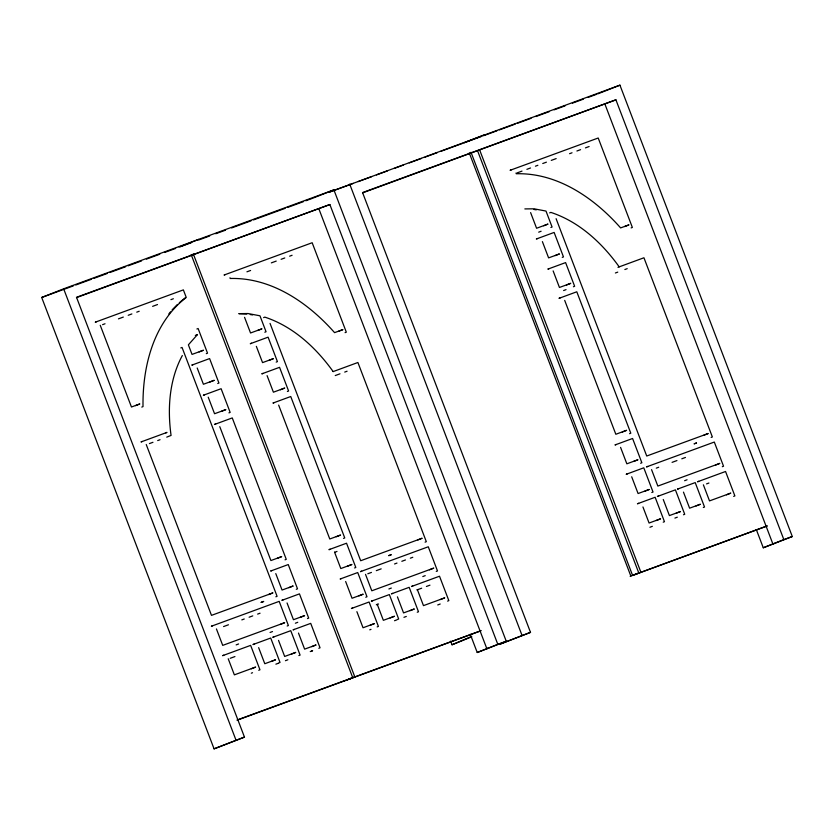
<?xml version="1.0" encoding="UTF-8"?>
<svg xmlns="http://www.w3.org/2000/svg" width="834" height="834" viewBox="0 0 834 834"><rect width="100%" height="100%" fill="white"/><g stroke="black" fill="none" stroke-linecap="round" stroke-linejoin="round"><path stroke-width="1.25" d="M182.323 355.524C169.239 379.793 167.353 408.535 171.064 435.421L166.737 437.131M168.864 313.897L170.501 311.874M172.127 309.852L177.465 304.42M179.31 302.721L185.044 297.957M344.14 681.034L344.786 680.763M450.652 641.127L452.038 644.776L471.043 636.707M471.815 636.759L452.038 644.776M506.259 641.252L497.815 644.348L329.868 204.538L76.52 297.3L244.466 737.1L214.067 748.849L41.7 297.477L63.655 288.814L333.892 189.881L506.259 641.252L477.225 652.501L470.272 634.288M179.133 247.093L198.773 239.348M313.094 198.075L333.892 189.881M756.313 529.559L763.277 547.771L792.3 536.523L619.933 85.151L328.898 192.289L353.303 183.386M484.815 134.618L464.017 142.822L481.124 136.588M597.978 93.804L619.933 85.151M76.499 297.613L329.868 204.538M362.55 192.883L615.909 99.819L783.856 539.619L792.3 536.523M96.483 321.705L95.264 322.185L183.365 289.888L186.263 297.477C153.31 322.768 142.447 366.845 143.01 406.596L141.79 407.075M225.274 274.542L224.054 275.032L312.166 242.736L346.308 332.161L345.088 332.641M511.325 169.823L510.095 170.303L598.207 138.006L632.36 227.432L631.13 227.911M196.897 328.992L198.117 328.513L207.53 353.168L206.311 353.647M195.323 335.435L197.481 334.58L188.38 344.828L192.028 354.408L203.465 350.228L199.138 351.927M524.847 208.917L534.041 208.813L545.999 211.065L552.087 227.015L550.867 227.494M180.822 347.914L182.041 347.434L277.086 596.31L275.856 596.79M263.617 317.608L264.837 317.128C293.182 326.459 316.013 347.684 333.141 371.557M549.658 212.878L550.878 212.399C579.234 221.74 602.065 242.965 619.182 266.838M257.643 330.504L261.97 328.804L250.544 332.985L244.57 317.337M264.816 332.224L266.046 331.744L259.958 315.794L248 313.532L238.805 313.647L246.781 314.022M543.695 225.785L548.011 224.075L536.585 228.255L530.612 212.607M193.019 364.646L191.799 365.136L209.605 358.578L218.935 383.035L217.716 383.525M251.514 343.233L250.283 343.723L268.089 337.165L277.43 361.622L276.2 362.112M537.555 238.514L536.335 238.993L554.13 232.436L563.471 256.903L562.252 257.383M135.494 405.647L139.82 403.948L131.459 407.002L100.247 325.281M209.928 382.003L214.244 380.304L203.413 384.266L197.199 368.002M338.604 331.286L342.93 329.586L334.57 332.641C308.309 302.846 271.467 277.357 230.226 278.483L229.955 277.785M269.069 360.351L273.396 358.651L262.554 362.613L256.351 346.35M624.645 226.556L628.972 224.857L620.611 227.911C594.35 198.117 557.508 172.628 516.267 173.753L516.006 173.055M555.11 255.621L559.437 253.922L548.605 257.883L542.392 241.62M204.57 394.774L203.35 395.253L221.114 388.717L230.153 412.392L228.923 412.872M263.023 373.382L261.793 373.861L279.557 367.325L288.595 390.99L287.376 391.48M549.064 268.652L547.844 269.132L565.598 262.595L574.636 286.271L573.417 286.75M142.218 441.467L140.998 441.947L166.977 432.398L165.747 432.877M221.552 411.298L225.878 409.598L214.557 413.737L208.229 397.172M280.401 389.759L284.728 388.05L273.406 392.199L267.078 375.623M566.453 285.03L570.769 283.32L559.447 287.469L553.13 270.904M215.683 423.995L214.463 424.475L232.259 417.928L286.26 559.343L285.04 559.822M274.167 402.582L272.947 403.062L290.743 396.515L344.744 537.93L343.525 538.41M560.219 297.853L558.989 298.343L576.794 291.785L630.796 433.2L629.566 433.68M277.378 558.3L281.704 556.601L270.904 560.552L219.78 426.664M336.248 536.752L340.574 535.042L329.774 538.993L278.65 405.105M622.289 432.022L626.615 430.313L615.826 434.264L564.691 300.376M271.874 570.55L270.654 571.029L288.251 564.555L297.519 588.825L296.299 589.304M330.16 549.21L328.94 549.689L346.537 543.215L355.805 567.485L354.586 567.964M616.211 444.48L614.981 444.96L632.579 438.486L641.857 462.755L640.627 463.245M268.621 594.569L272.947 592.87L211.482 615.367L146.231 444.512M288.856 587.689L293.182 585.979L282.059 590.055L275.783 573.604M347.601 566.182L351.927 564.472L340.804 568.548L334.528 552.098M417.834 539.942L422.15 538.243L360.684 560.74L270.049 323.404M212.587 625.75L211.367 626.23L279.182 601.366L288.397 625.521L287.177 626M425.09 542.152L426.32 541.673L357.901 362.498L333.1 371.61M633.642 461.452L637.968 459.743L626.845 463.819L620.569 447.368M283.08 599.875L281.85 600.355L299.458 593.881L308.695 618.088L307.475 618.578M703.875 435.212L708.202 433.513L646.725 456.021L556.101 218.675M341.356 578.535L340.136 579.015L357.734 572.541L366.981 596.748L365.761 597.238M361.675 571.165L360.455 571.644L428.269 546.781L437.496 570.936L436.265 571.415M711.141 437.423L712.361 436.943L643.942 257.769L617.963 267.318M627.408 473.806L626.188 474.296L643.785 467.811L653.032 492.029L651.802 492.508M647.726 466.435L646.496 466.915L714.311 442.051L723.537 466.206L722.317 466.686M280.38 624.395L284.696 622.685L222.72 645.38L216.433 628.93M300.292 617.337L304.608 615.628L293.453 619.714L287.052 602.961M358.881 595.883L363.197 594.183L352.042 598.259L345.641 581.517M429.458 569.81L433.774 568.11L371.797 590.795L365.521 574.355M223.825 655.18L222.605 655.67L250.638 645.37L259.958 669.785L258.738 670.265M254.172 644.077L252.952 644.557L270.706 638.02L280.026 662.436L278.806 662.926M273.979 636.822L272.76 637.301L290.764 630.671L300.094 655.097L298.864 655.576M294.246 629.399L293.026 629.879L310.717 623.373L320.037 647.789L318.817 648.279M644.922 491.153L649.248 489.454L638.083 493.54L631.692 476.787M352.626 608.028L351.395 608.507L369.087 602.002L378.417 626.417L377.187 626.897M715.499 465.08L719.825 463.381L657.838 486.076L651.562 469.625M372.569 600.72L371.349 601.21L389.353 594.579L398.683 618.995L397.464 619.485M392.637 593.381L391.417 593.86L409.171 587.324L418.491 611.749L417.271 612.229M412.705 586.031L411.475 586.51L439.508 576.221L448.838 600.636L447.608 601.116M638.667 503.298L637.447 503.778L655.138 497.272L664.458 521.688L663.239 522.178M658.62 496.001L657.39 496.48L675.404 489.85L684.724 514.276L683.505 514.755M678.678 488.651L677.458 489.131L695.212 482.594L704.532 507.02L703.312 507.499M698.746 481.301L697.526 481.791L725.549 471.491L734.879 495.907L733.659 496.386M251.315 668.785L255.642 667.075L234.364 674.862L228.224 658.787M271.227 661.487L275.554 659.788L264.785 663.728L258.644 647.643M291.431 654.096L295.747 652.396L284.665 656.452L278.525 640.366M311.749 646.652L316.076 644.953L304.618 649.144L298.478 633.058M370.16 625.271L374.487 623.561L363.03 627.762L356.889 611.676M390.124 617.963L394.451 616.253L383.359 620.319L377.218 604.233M251.315 673.194L252.535 672.715M410.005 610.686L414.321 608.976L403.562 612.917L397.422 596.842M440.425 599.542L444.741 597.842L423.474 605.63L417.334 589.544M311.395 651.198L312.614 650.718L310.258 651.583M369.764 629.826L370.994 629.347M656.212 520.541L660.528 518.831L649.081 523.033L642.941 506.947M676.166 513.233L680.492 511.523L669.41 515.589L663.259 499.503M696.046 505.957L700.372 504.247L689.603 508.187L683.463 492.112M726.466 494.823L730.793 493.113L709.515 500.9L703.375 484.815M346.537 680.127L352.74 677.677L191.153 254.537M480.228 631.036L348.622 679.356L354.825 676.916L193.248 253.765M479.758 150.256L640.877 572.187L634.674 574.626L767.301 525.9L632.579 575.397L470.991 152.257M214.067 748.849L244.466 737.1M477.225 652.501L497.815 644.348M530.507 632.37L500.108 644.119L530.507 632.37L362.561 192.571L615.909 99.819M763.277 547.771L783.856 539.619M350.374 678.72L237.127 720.18M636.415 573.99L630.181 576.315L630.838 576.033L469.25 152.893M41.7 297.477L73.35 285.885M75.779 284.999L91.604 279.202M94.044 278.306L107.43 273.406M109.869 272.52L125.694 266.724M128.123 265.827L141.519 260.927M146.388 259.145L159.774 254.245M164.642 252.462L175.599 248.449M180.467 246.666L191.424 242.652M198.732 239.983L209.688 235.97M215.766 233.739L225.514 230.174M231.591 227.953L251.076 220.822M253.505 219.926L285.155 208.344M287.594 207.447L303.42 201.651M305.849 200.765L311.937 198.534M358.172 181.603L371.568 176.704M376.436 174.921L387.393 170.907M394.691 168.239L403.218 165.111M409.306 162.891L421.472 158.429M425.132 157.094L437.297 152.632M440.946 151.298L462.86 143.281M483.553 135.702L496.949 130.802M499.378 129.906L515.203 124.11M517.643 123.224L531.029 118.324M535.897 116.541L549.293 111.631M554.162 109.848L565.118 105.845M572.416 103.166L583.373 99.152M588.241 97.37L596.758 94.252M102.582 324.666L105.021 323.769M118.449 318.859L123.328 317.066M128.207 315.283L131.876 313.938M136.755 312.156L139.195 311.259M152.622 306.349L157.501 304.556M170.918 299.646L173.357 298.749M246.937 271.811L250.596 270.477M271.342 262.877L276.221 261.094M281.11 259.301L284.769 257.967M289.648 256.174L292.088 255.287M517.122 172.899L522.001 171.106M526.88 169.323L530.539 167.978M535.428 166.195L537.867 165.299M542.746 163.516L546.406 162.171M551.284 160.389L556.163 158.596M569.591 153.685L572.03 152.789M576.909 151.006L580.579 149.661M585.458 147.879L589.117 146.534M538.701 232.165L541.11 231.247M563.628 290.545L566.036 289.627M149.411 443.594L152.956 442.301M157.689 440.571L160.055 439.706M335.258 375.55L339.991 373.82M344.713 372.089L347.08 371.224M615.388 272.989L617.754 272.124M624.854 269.528L627.21 268.663M334.768 552.254L336.999 551.441M261.198 602.336L263.617 601.45M391.104 554.777L388.686 555.653L391.094 554.808M696.484 442.969L694.065 443.855L696.463 443.01M261.188 602.377L263.607 601.491M223.585 626.563L228.453 624.781M241.818 619.881L244.247 618.995M249.116 617.212L252.754 615.878M257.623 614.095L260.052 613.209M367.804 573.761L371.453 572.426M376.311 570.644L381.18 568.861M394.545 563.972L396.974 563.075M401.832 561.303L405.48 559.958M410.349 558.186L412.778 557.289M656.285 468.135L658.714 467.248M672.079 462.359L676.947 460.577M681.805 458.794L685.454 457.459M236.168 644.89L238.597 643.963M270.07 632.474L272.499 631.557M295.372 623.217L297.759 622.3M388.894 588.971L391.323 588.053M422.796 576.565L425.225 575.637M684.62 480.697L687.06 479.779M230.215 658.297L234.938 656.566M376.332 604.796L378.553 603.983M416.958 589.93L421.681 588.199M426.414 586.469L429.958 585.166M706.544 483.897L708.91 483.032M275.877 664.166L278.275 663.291M285.447 660.695L287.866 659.777M394.534 620.725L396.901 619.86M403.937 617.316L406.304 616.451M437.746 604.942L440.196 604.014M649.926 527.255L652.334 526.337M674.904 518.081L677.302 517.195M237.252 719.961L481.26 630.619M488.203 648.174L486.837 648.675L318.89 208.875M774.254 543.445L772.878 543.945L604.931 104.146M533.979 209.47L536.293 209.834M250.252 314.554L252.566 314.918M477.663 151.027L638.781 572.948M349.696 184.085L522.063 635.466M63.655 288.814L236.022 740.196"/></g></svg>
